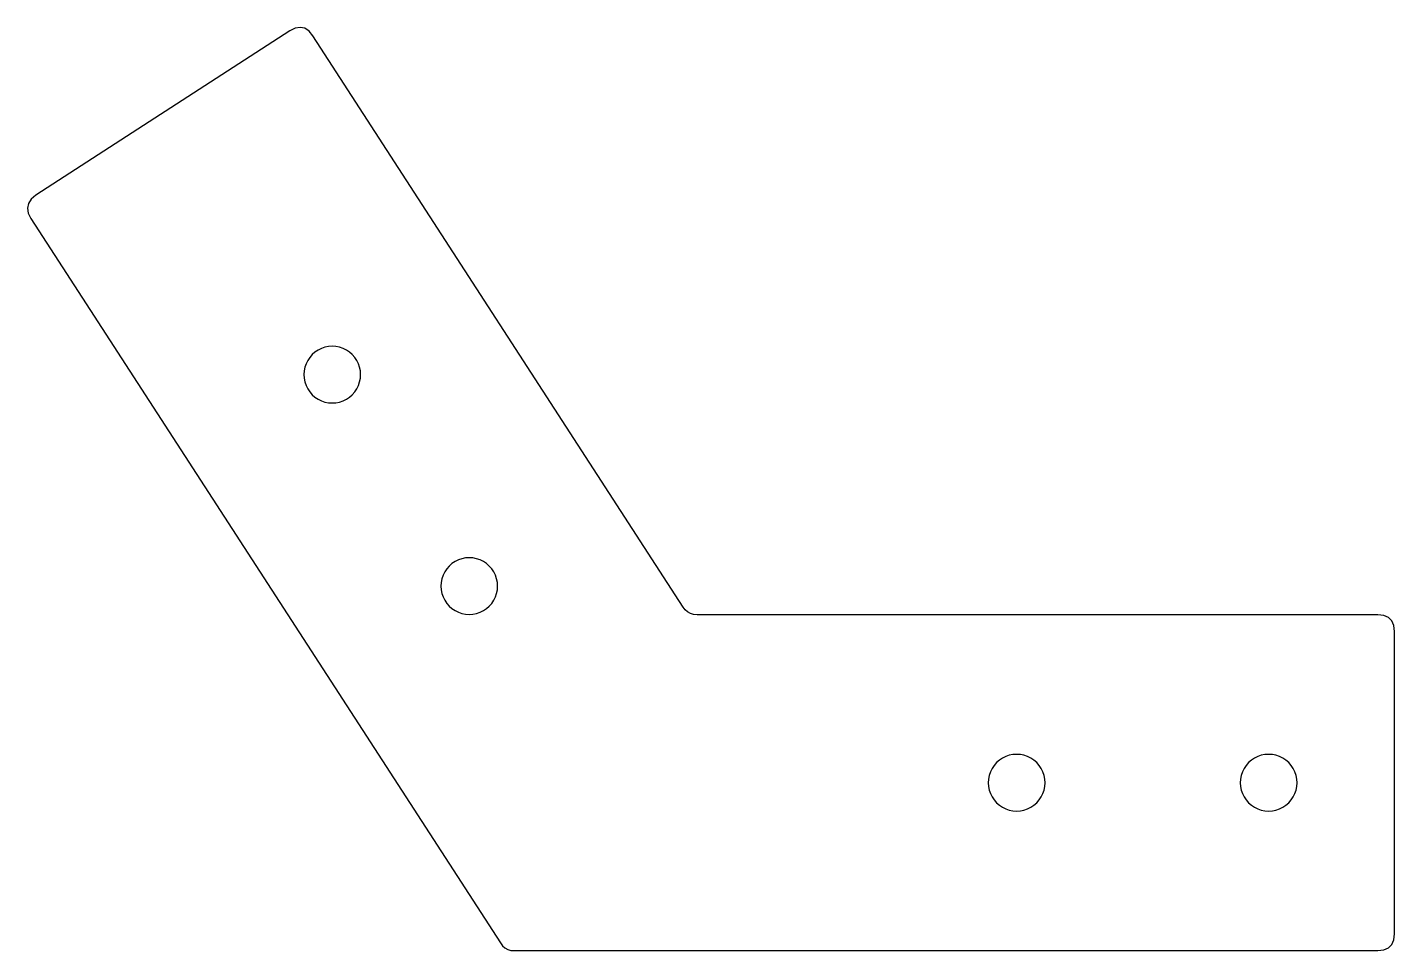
# Model space of a CAD drawing. Header units: millimetres. Extents: x -68 to 95, y -20 to 90.
import ezdxf

# ---------------------------------------------------------------- set-up
doc = ezdxf.new("R2010")
doc.units = ezdxf.units.MM

msp = doc.modelspace()

# ---------------------------------------------------------------- linework, layer by layer
at = {"layer": 'HOLES'}
for points in [[(-28.1004, 48.5928), (-28.1293, 49.0333), (-28.2154, 49.4663), (-28.3573, 49.8843), (-28.5526, 50.2803), (-28.7979, 50.6473), (-29.0889, 50.9792), (-29.4209, 51.2703), (-29.7879, 51.5156), (-30.1839, 51.7109), (-30.6019, 51.8528), (-31.0349, 51.9389), (-31.4754, 51.9678), (-31.9159, 51.9389), (-32.3489, 51.8528), (-32.767, 51.7109), (-33.1629, 51.5156), (-33.53, 51.2703), (-33.8619, 50.9792), (-34.153, 50.6473), (-34.3983, 50.2803), (-34.5935, 49.8843), (-34.7354, 49.4663), (-34.8215, 49.0333), (-34.8504, 48.5928), (-34.8215, 48.1522), (-34.7354, 47.7192), (-34.5935, 47.3012), (-34.3983, 46.9053), (-34.153, 46.5382), (-33.8619, 46.2063), (-33.53, 45.9152), (-33.1629, 45.6699), (-32.767, 45.4747), (-32.3489, 45.3328), (-31.9159, 45.2466), (-31.4754, 45.2178), (-31.0349, 45.2466), (-30.6019, 45.3328), (-30.1839, 45.4747), (-29.7879, 45.6699), (-29.4209, 45.9152), (-29.0889, 46.2063), (-28.7979, 46.5382), (-28.5526, 46.9053), (-28.3573, 47.3012), (-28.2154, 47.7192), (-28.1293, 48.1522)], [(-11.7908, 23.4135), (-11.8197, 23.854), (-11.9058, 24.287), (-12.0477, 24.705), (-12.243, 25.101), (-12.4882, 25.468), (-12.7793, 25.8), (-13.1112, 26.091), (-13.4783, 26.3363), (-13.8743, 26.5316), (-14.2923, 26.6735), (-14.7253, 26.7596), (-15.1658, 26.7885), (-15.6063, 26.7596), (-16.0393, 26.6735), (-16.4574, 26.5316), (-16.8533, 26.3363), (-17.2204, 26.091), (-17.5523, 25.8), (-17.8434, 25.468), (-18.0886, 25.101), (-18.2839, 24.705), (-18.4258, 24.287), (-18.5119, 23.854), (-18.5408, 23.4135), (-18.5119, 22.9729), (-18.4258, 22.54), (-18.2839, 22.1219), (-18.0886, 21.726), (-17.8434, 21.3589), (-17.5523, 21.027), (-17.2204, 20.7359), (-16.8533, 20.4906), (-16.4574, 20.2954), (-16.0393, 20.1535), (-15.6063, 20.0673), (-15.1658, 20.0385), (-14.7253, 20.0673), (-14.2923, 20.1535), (-13.8743, 20.2954), (-13.4783, 20.4906), (-13.1112, 20.7359), (-12.7793, 21.027), (-12.4882, 21.3589), (-12.243, 21.726), (-12.0477, 22.1219), (-11.9058, 22.54), (-11.8197, 22.9729)], [(53.375, 0), (53.3461, 0.4405), (53.26, 0.8735), (53.1181, 1.2916), (52.9228, 1.6875), (52.6776, 2.0546), (52.3865, 2.3865), (52.0546, 2.6776), (51.6875, 2.9228), (51.2916, 3.1181), (50.8735, 3.26), (50.4405, 3.3461), (50, 3.375), (49.5595, 3.3461), (49.1265, 3.26), (48.7084, 3.1181), (48.3125, 2.9228), (47.9454, 2.6776), (47.6135, 2.3865), (47.3224, 2.0546), (47.0772, 1.6875), (46.8819, 1.2916), (46.74, 0.8735), (46.6539, 0.4405), (46.625, 0), (46.6539, -0.4405), (46.74, -0.8735), (46.8819, -1.2916), (47.0772, -1.6875), (47.3224, -2.0546), (47.6135, -2.3865), (47.9454, -2.6776), (48.3125, -2.9228), (48.7084, -3.1181), (49.1265, -3.26), (49.5595, -3.3461), (50, -3.375), (50.4405, -3.3461), (50.8735, -3.26), (51.2916, -3.1181), (51.6875, -2.9228), (52.0546, -2.6776), (52.3865, -2.3865), (52.6776, -2.0546), (52.9228, -1.6875), (53.1181, -1.2916), (53.26, -0.8735), (53.3461, -0.4405)], [(83.375, 0), (83.3461, 0.4405), (83.26, 0.8735), (83.1181, 1.2916), (82.9228, 1.6875), (82.6776, 2.0546), (82.3865, 2.3865), (82.0546, 2.6776), (81.6875, 2.9228), (81.2916, 3.1181), (80.8735, 3.26), (80.4405, 3.3461), (80, 3.375), (79.5595, 3.3461), (79.1265, 3.26), (78.7084, 3.1181), (78.3125, 2.9228), (77.9454, 2.6776), (77.6135, 2.3865), (77.3224, 2.0546), (77.0772, 1.6875), (76.8819, 1.2916), (76.74, 0.8735), (76.6539, 0.4405), (76.625, 0), (76.6539, -0.4405), (76.74, -0.8735), (76.8819, -1.2916), (77.0772, -1.6875), (77.3224, -2.0546), (77.6135, -2.3865), (77.9454, -2.6776), (78.3125, -2.9228), (78.7084, -3.1181), (79.1265, -3.26), (79.5595, -3.3461), (80, -3.375), (80.4405, -3.3461), (80.8735, -3.26), (81.2916, -3.1181), (81.6875, -2.9228), (82.0546, -2.6776), (82.3865, -2.3865), (82.6776, -2.0546), (82.9228, -1.6875), (83.1181, -1.2916), (83.26, -0.8735), (83.3461, -0.4405)]]:
    msp.add_lwpolyline(points, close=True, dxfattribs=at)
at = {"layer": 'OUTLINE'}
msp.add_lwpolyline([(-11.4655, -19.0873), (-11.2092, -19.4159), (-10.9132, -19.6714), (-10.5774, -19.854), (-10.202, -19.9635), (-9.7869, -20), (93, -20), (93.72, -19.92), (94.28, -19.68), (94.68, -19.28), (94.92, -18.72), (95, -18), (95, 18), (94.92, 18.72), (94.68, 19.28), (94.28, 19.68), (93.72, 19.92), (93, 20), (11.9618, 20), (11.5466, 20.0365), (11.1712, 20.146), (10.8355, 20.3286), (10.5395, 20.5841), (10.2831, 20.9127), (-33.7736, 88.9289), (-34.2322, 89.4897), (-34.738, 89.8292), (-35.2912, 89.9475), (-35.8917, 89.8445), (-36.5395, 89.5202), (-66.7547, 69.9487), (-67.3155, 69.4901), (-67.655, 68.9842), (-67.7733, 68.431), (-67.6703, 67.8305), (-67.346, 67.1827)], close=True, dxfattribs=at)

doc.saveas('drawing.dxf')
